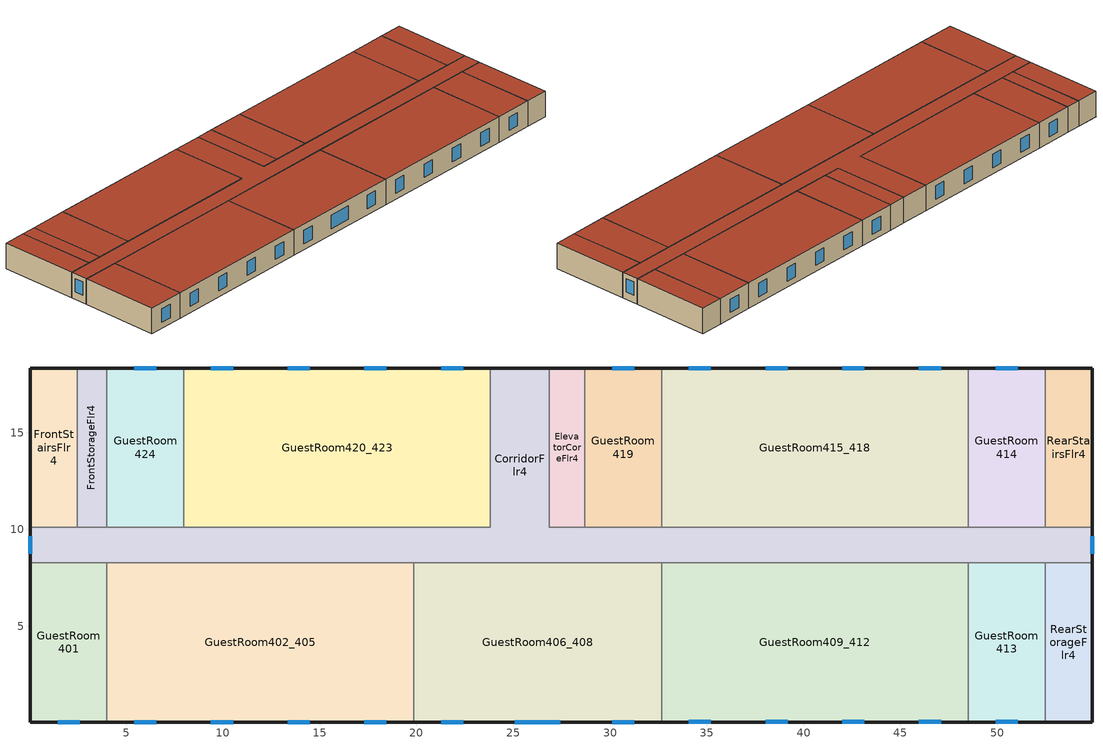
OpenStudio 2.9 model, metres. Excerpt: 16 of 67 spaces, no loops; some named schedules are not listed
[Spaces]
GuestRoom413
 floor to GuestRoom313: 52.47,8.28 52.47,0.05 48.51,0.05 48.51,8.28 z8.84
 wall outside: 48.51,0.05 52.47,0.05 z8.84:11.58
 wall to GuestRoom409_412: 48.51,8.28 48.51,0.05 z8.84:11.58
 wall to CorridorFlr4: 52.47,8.28 48.51,8.28 z8.84:11.58
 wall to RearStorageFlr4: 52.47,0.05 52.47,8.28 z8.84:11.58
 window: 49.92,0.05 51.06,0.05 z9.49:10.93
 roof outside: 52.47,0.05 52.47,8.28 48.51,8.28 48.51,0.05 z11.58
GuestRoom415_418
 floor to GuestRoom315_318: 48.51,18.34 48.51,10.11 32.66,10.11 32.66,18.34 z8.84
 wall outside: 48.51,18.34 32.66,18.34 z8.84:11.58
 wall to GuestRoom419: 32.66,18.34 32.66,10.11 z8.84:11.58
 wall to CorridorFlr4: 32.66,10.11 48.51,10.11 z8.84:11.58
 wall to GuestRoom414: 48.51,10.11 48.51,18.34 z8.84:11.58
 window: 47.1,18.34 45.96,18.34 / 39.18,18.34 38.04,18.34 / 43.14,18.34 42,18.34 / 35.21,18.34 34.07,18.34 z9.49:10.93
 roof outside: 48.51,10.11 48.51,18.34 32.66,18.34 32.66,10.11 z11.58
RearStairsFlr4
 floor to RearStairsFlr3: 54.91,18.34 54.91,10.11 52.47,10.11 52.47,18.34 z8.84
 wall outside: 54.91,10.11 54.91,18.34 52.47,18.34 z8.84:11.58
 wall to GuestRoom414: 52.47,18.34 52.47,10.11 z8.84:11.58
 wall to CorridorFlr4: 52.47,10.11 54.91,10.11 z8.84:11.58
 roof outside: 54.91,10.11 54.91,18.34 52.47,18.34 52.47,10.11 z11.58
CorridorFlr4
 floor to CorridorFlr3: 26.87,18.34 26.87,10.11 54.91,10.11 54.91,8.28 0.05,8.28 0.05,10.11 23.82,10.11 23.82,18.34 z8.84
 wall outside: 0.05,10.11 0.05,8.28 / 26.87,18.34 23.82,18.34 / 54.91,8.28 54.91,10.11 z8.84:11.58
 wall to ElevatorCoreFlr4: 28.7,10.11 26.87,10.11 26.87,18.34 z8.84:11.58
 wall to FrontStairsFlr4: 2.49,10.11 0.05,10.11 z8.84:11.58
 wall to GuestRoom420_423: 23.82,18.34 23.82,10.11 7.97,10.11 z8.84:11.58
 wall to GuestRoom406_408: 19.86,8.28 32.66,8.28 z8.84:11.58
 wall to GuestRoom424: 7.97,10.11 4.01,10.11 z8.84:11.58
 wall to GuestRoom402_405: 4.01,8.28 19.86,8.28 z8.84:11.58
 wall to RearStorageFlr4: 52.47,8.28 54.91,8.28 z8.84:11.58
 wall to GuestRoom401: 0.05,8.28 4.01,8.28 z8.84:11.58
 wall to FrontStorageFlr4: 4.01,10.11 2.49,10.11 z8.84:11.58
 wall to GuestRoom414: 52.47,10.11 48.51,10.11 z8.84:11.58
 wall to GuestRoom419: 32.66,10.11 28.7,10.11 z8.84:11.58
 wall to GuestRoom409_412: 32.66,8.28 48.51,8.28 z8.84:11.58
 window: 0.05,9.66 0.05,8.73 / 54.91,8.73 54.91,9.66 z9.68:11.1
 roof outside: 54.91,8.28 54.91,10.11 26.87,10.11 26.87,18.34 23.82,18.34 23.82,10.11 0.05,10.11 0.05,8.28 z11.58
GuestRoom402_405
 floor to GuestRoom302_305: 19.86,8.28 19.86,0.05 4.01,0.05 4.01,8.28 z8.84
 wall outside: 4.01,0.05 19.86,0.05 z8.84:11.58
 wall to GuestRoom406_408: 19.86,0.05 19.86,8.28 z8.84:11.58
 wall to GuestRoom401: 4.01,8.28 4.01,0.05 z8.84:11.58
 window: 5.42,0.05 6.56,0.05 / 13.35,0.05 14.49,0.05 / 9.39,0.05 10.52,0.05 / 17.31,0.05 18.45,0.05 z9.49:10.93
 roof outside: 19.86,0.05 19.86,8.28 4.01,8.28 4.01,0.05 z11.58
GuestRoom401
 floor to GuestRoom301: 4.01,8.28 4.01,0.05 0.05,0.05 0.05,8.28 z8.84
 wall outside: 0.05,8.28 0.05,0.05 4.01,0.05 z8.84:11.58
 window: 1.46,0.05 2.6,0.05 z9.49:10.93
 roof outside: 4.01,0.05 4.01,8.28 0.05,8.28 0.05,0.05 z11.58
RearStorageFlr4
 floor to RearStorageFlr3: 54.91,8.28 54.91,0.05 52.47,0.05 52.47,8.28 z8.84
 wall outside: 52.47,0.05 54.91,0.05 54.91,8.28 z8.84:11.58
 roof outside: 54.91,0.05 54.91,8.28 52.47,8.28 52.47,0.05 z11.58
ElevatorCoreFlr4
 floor to ElevatorCoreFlr3: 28.7,18.34 28.7,10.11 26.87,10.11 26.87,18.34 z8.84
 wall outside: 28.7,18.34 26.87,18.34 z8.84:11.58
 wall to GuestRoom419: 28.7,10.11 28.7,18.34 z8.84:11.58
 roof outside: 28.7,10.11 28.7,18.34 26.87,18.34 26.87,10.11 z11.58
GuestRoom414
 floor to GuestRoom314: 52.47,18.34 52.47,10.11 48.51,10.11 48.51,18.34 z8.84
 wall outside: 52.47,18.34 48.51,18.34 z8.84:11.58
 window: 51.06,18.34 49.92,18.34 z9.49:10.93
 roof outside: 52.47,10.11 52.47,18.34 48.51,18.34 48.51,10.11 z11.58
GuestRoom420_423
 floor to GuestRoom320_323: 23.82,18.34 23.82,10.11 7.97,10.11 7.97,18.34 z8.84
 wall outside: 23.82,18.34 7.97,18.34 z8.84:11.58
 wall to GuestRoom424: 7.97,18.34 7.97,10.11 z8.84:11.58
 window: 22.41,18.34 21.27,18.34 / 18.45,18.34 17.31,18.34 / 10.52,18.34 9.39,18.34 / 14.49,18.34 13.35,18.34 z9.49:10.93
 roof outside: 23.82,10.11 23.82,18.34 7.97,18.34 7.97,10.11 z11.58
GuestRoom424
 floor to GuestRoom324: 7.97,18.34 7.97,10.11 4.01,10.11 4.01,18.34 z8.84
 wall outside: 7.97,18.34 4.01,18.34 z8.84:11.58
 wall to FrontStorageFlr4: 4.01,18.34 4.01,10.11 z8.84:11.58
 window: 6.56,18.34 5.42,18.34 z9.49:10.93
 roof outside: 7.97,10.11 7.97,18.34 4.01,18.34 4.01,10.11 z11.58
GuestRoom406_408
 floor to GuestRoom306_308: 32.66,8.28 32.66,0.05 19.86,0.05 19.86,8.28 z8.84
 wall outside: 19.86,0.05 32.66,0.05 z8.84:11.58
 wall to GuestRoom409_412: 32.66,0.05 32.66,8.28 z8.84:11.58
 window: 21.27,0.05 22.41,0.05 / 25.08,0.05 27.44,0.05 / 30.11,0.05 31.25,0.05 z9.49:10.93
 roof outside: 32.66,0.05 32.66,8.28 19.86,8.28 19.86,0.05 z11.58
GuestRoom419
 floor to GuestRoom319: 32.66,18.34 32.66,10.11 28.7,10.11 28.7,18.34 z8.84
 wall outside: 32.66,18.34 28.7,18.34 z8.84:11.58
 window: 31.25,18.34 30.11,18.34 z9.49:10.93
 roof outside: 32.66,10.11 32.66,18.34 28.7,18.34 28.7,10.11 z11.58
FrontStorageFlr4
 floor to FrontStorageFlr3: 4.01,18.34 4.01,10.11 2.49,10.11 2.49,18.34 z8.84
 wall outside: 4.01,18.34 2.49,18.34 z8.84:11.58
 wall to FrontStairsFlr4: 2.49,18.34 2.49,10.11 z8.84:11.58
 roof outside: 4.01,10.11 4.01,18.34 2.49,18.34 2.49,10.11 z11.58
FrontStairsFlr4
 floor to FrontStairsFlr3: 2.49,18.34 2.49,10.11 0.05,10.11 0.05,18.34 z8.84
 wall outside: 2.49,18.34 0.05,18.34 0.05,10.11 z8.84:11.58
 roof outside: 2.49,10.11 2.49,18.34 0.05,18.34 0.05,10.11 z11.58
GuestRoom409_412
 floor to GuestRoom309_312: 48.51,8.28 48.51,0.05 32.66,0.05 32.66,8.28 z8.84
 wall outside: 32.66,0.05 48.51,0.05 z8.84:11.58
 window: 38.04,0.05 39.18,0.05 / 45.96,0.05 47.1,0.05 / 42,0.05 43.14,0.05 / 34.07,0.05 35.21,0.05 z9.49:10.93
 roof outside: 48.51,0.05 48.51,8.28 32.66,8.28 32.66,0.05 z11.58
[Material:NoMass] Thermal Absorptance=0.9; Solar Absorptance=0.7
Name | Roughness | Thermal Resistance {m2-K/W} | Visible Absorptance
CP02 CARPET PAD | VeryRough | 0.21648 | 0.8
Typical Insulation R-6.78 | Smooth | 1.19347 | 0.7
Typical Carpet Pad | Smooth | 0.21648 | 0.8
Typical Insulation R-5.89 | Smooth | 1.03652 | 0.7
Typical Insulation R-19.72; Typical Insulation R-19.72 3 | Smooth | 3.4722 | 0.7
Typical Insulation R-0.58; Typical Insulation R-0.58 3 | Smooth | 0.101875 | 0.7
Typical Insulation R-8.93; Typical Insulation R-8.93 2 | Smooth | 1.57183 | 0.7
Typical Insulation R-13.45 2 | Smooth | 2.368 | 0.7
[Material]
Name | Roughness | Thickness {m} | Conductivity {W/m-K} | Density {kg/m3} | Specific Heat {J/kg-K} | Thermal Absorptance | Solar Absorptance | Visible Absorptance
4 in. Normalweight Concrete Floor | MediumRough | 0.1016 | 2.31 | 2322 | 832 | 0.9 | 0.7 | 0.7
25mm Stucco | Smooth | 0.0254 | 0.72 | 1856 | 840 | 0.9 | 0.7 | 0.7
5/8 in. Gypsum Board | MediumSmooth | 0.0159 | 0.16 | 800 | 1090 | 0.9 | 0.7 | 0.7
Roof Membrane - Highly Reflective | VeryRough | 0.0095 | 0.16 | 1121.29 | 1460 | 0.75 | 0.45 | 0.7
Metal Roof Surface; F08 Metal surface | Smooth | 0.0008 | 45.28 | 7824 | 500 | 0.9 | 0.7 | 0.7
1/2 in. Gypsum Board | Smooth | 0.0127 | 0.16 | 800 | 1090 | 0.9 | 0.7 | 0.5
6 in. Normalweight Concrete Floor | MediumRough | 0.1524 | 2.31 | 2322 | 832 | 0.9 | 0.7 | 0.7
8 in. Concrete Block Basement Wall | MediumRough | 0.2032 | 1.326 | 1842 | 912 | 0.9 | 0.7 | 0.7
G05 25mm wood | MediumSmooth | 0.0254 | 0.15 | 608 | 1630 | 0.9 | 0.5 | 0.5
[DefaultConstructionSet] Interior Partition Construction=Typical Interior Partition
Name | Default Exterior Surface Constructions | Default Interior Surface Constructions | Default Ground Contact Surface Constructions | Default Exterior SubSurface Constructions | Default Interior SubSurface Constructions
90.1-2010 - SmHotel - ASHRAE 169-2006-2A | Default Surface Constructions 1 | Default Surface Constructions 2 | Default Surface Constructions 3 | Default Sub Surface Constructions 1 | Default Sub Surface Constructions 2
90.1-2010 - SmHotel - ASHRAE 169-2006-2A 3 | Default Surface Constructions 10 | Default Surface Constructions 11 | Default Surface Constructions 12 | Default Sub Surface Constructions 7 | Default Sub Surface Constructions 8
[DefaultSurfaceConstructions]
Name | Floor Construction | Wall Construction | Roof Ceiling Construction
Default Surface Constructions 1 | Typical Insulated Exterior Mass Floor R-9.35 | Typical Insulated Steel Framed Exterior Wall R-8.06 | Typical IEAD Roof - Highly Reflective R-20.83
Default Surface Constructions 2; Default Surface Constructions 11 | int_slab_floor_smallhotel | int_wall_smallhotel | int_slab_ceiling_smallhotel
Default Surface Constructions 3; Default Surface Constructions 12 | Typical Insulated Carpeted 6in Slab Floor | Typical Insulated Basement Mass Wall
Default Surface Constructions 10 | Typical Insulated Exterior Mass Floor R-11.49 2 | Typical Insulated Steel Framed Exterior Wall R-15.63 2 | Typical IEAD Roof - Highly Reflective R-20.83 3
[Construction]
Typical Insulated Exterior Mass Floor R-9.35: Typical Insulation R-6.78, 4 in. Normalweight Concrete Floor, Typical Carpet Pad
Typical Insulated Steel Framed Exterior Wall R-8.06: 25mm Stucco, 5/8 in. Gypsum Board, Typical Insulation R-5.89, 5/8 in. Gypsum Board
Typical IEAD Roof - Highly Reflective R-20.83: Roof Membrane - Highly Reflective, Typical Insulation R-19.72, Metal Roof Surface
int_slab_floor_smallhotel: 4 in. Normalweight Concrete Floor, CP02 CARPET PAD
int_wall_smallhotel: 1/2 in. Gypsum Board, 1/2 in. Gypsum Board
int_slab_ceiling_smallhotel: CP02 CARPET PAD, 4 in. Normalweight Concrete Floor
Typical Insulated Carpeted 6in Slab Floor: 6 in. Normalweight Concrete Floor, Typical Carpet Pad
Typical Insulated Basement Mass Wall: 8 in. Concrete Block Basement Wall
U 0.72 SHGC 0.25 Sgl Ref-B-M Tint 6mm: REF B TINT MID 6MM
Typical Insulated Metal Door R-1.43: F08 Metal surface, Typical Insulation R-0.58
U 0.88 SHGC 0.16 Sgl Ref-A-L Clr 6mm: REF A CLEAR LO 6MM
Typical Overhead Door: Typical Insulation R-8.93
U 1.98 SHGC 0.36 Sgl Ref-B-H Clr 6mm: REF B CLEAR HI 6MM
Typical Interior Window: Clear 3mm
Typical Interior Door; Typical Interior Partition: G05 25mm wood
Typical Insulated Exterior Mass Floor R-11.49 2: Typical Insulation R-8.93 2, 4 in. Normalweight Concrete Floor, Typical Carpet Pad
Typical Insulated Steel Framed Exterior Wall R-15.63 2: 25mm Stucco, 5/8 in. Gypsum Board, Typical Insulation R-13.45 2, 5/8 in. Gypsum Board
Typical IEAD Roof - Highly Reflective R-20.83 3: Roof Membrane - Highly Reflective, Typical Insulation R-19.72 3, Metal Roof Surface
Typical Insulated Metal Door R-1.43 3: F08 Metal surface, Typical Insulation R-0.58 3
U 1.98 SHGC 0.19 Simple Glazing Skylight U-1.98 SHGC 0.27 2: U 1.98 SHGC 0.19 Simple Glazing U-1.23 SHGC 0.27 2
[DefaultSubSurfaceConstructions]
Name | Fixed Window Construction | Operable Window Construction | Door Construction | Glass Door Construction | Overhead Door Construction | Skylight Construction | Tubular Daylight Dome Construction | Tubular Daylight Diffuser Construction
Default Sub Surface Constructions 1 | U 0.72 SHGC 0.25 Sgl Ref-B-M Tint 6mm | U 0.72 SHGC 0.25 Sgl Ref-B-M Tint 6mm | Typical Insulated Metal Door R-1.43 | U 0.88 SHGC 0.16 Sgl Ref-A-L Clr 6mm | Typical Overhead Door | U 1.98 SHGC 0.36 Sgl Ref-B-H Clr 6mm | Typical Interior Window | Typical Interior Window
Default Sub Surface Constructions 2; Default Sub Surface Constructions 8 | Typical Interior Window | Typical Interior Window | Typical Interior Door
Default Sub Surface Constructions 7 | U 0.72 SHGC 0.25 Sgl Ref-B-M Tint 6mm | U 0.72 SHGC 0.25 Sgl Ref-B-M Tint 6mm | Typical Insulated Metal Door R-1.43 3 |  | Typical Overhead Door | U 1.98 SHGC 0.19 Simple Glazing Skylight U-1.98 SHGC 0.27 2 | Typical Interior Window | Typical Interior Window
[WindowMaterial:Glazing] Optical Data Type=SpectralAverage; Infrared Transmittance at Normal Incidence=0; Front Side Infrared Hemispherical Emissivity=0.84; Conductivity {W/m-K}=0.9; Dirt Correction Factor for Solar and Visible Transmittance=1; Solar Diffusing=No
Name | Thickness {m} | Solar Transmittance at Normal Incidence | Front Side Solar Reflectance at Normal Incidence | Back Side Solar Reflectance at Normal Incidence | Visible Transmittance at Normal Incidence | Front Side Visible Reflectance at Normal Incidence | Back Side Visible Reflectance at Normal Incidence | Back Side Infrared Hemispherical Emissivity
REF B TINT MID 6MM | 0.006 | 0.1 | 0.11 | 0.41 | 0.13 | 0.1 | 0.32 | 0.45
REF A CLEAR LO 6MM | 0.006 | 0.066 | 0.341 | 0.493 | 0.08 | 0.41 | 0.37 | 0.4
REF B CLEAR HI 6MM | 0.006 | 0.24 | 0.16 | 0.32 | 0.3 | 0.16 | 0.29 | 0.6
Clear 3mm | 0.003 | 0.837 | 0.075 | 0.075 | 0.898 | 0.081 | 0.081 | 0.84
[WindowMaterial:SimpleGlazingSystem]
U 1.98 SHGC 0.19 Simple Glazing U-1.23 SHGC 0.27 2: U-Factor {W/m2-K}=7; Solar Heat Gain Coefficient=0.27; Visible Transmittance=0.15
[Space] Default Construction Set=90.1-2010 - SmHotel - ASHRAE 169-2006-2A 3; Building Story=BuildingStory4
Name | Space Type | Thermal Zone
GuestRoom424 | SmallHotel GuestRoom4Occ | GuestRoom424 ZN
GuestRoom413 | SmallHotel GuestRoom4Vac | GuestRoom413 ZN
GuestRoom419 | SmallHotel GuestRoom4Occ | GuestRoom419 ZN
GuestRoom402_405 | SmallHotel GuestRoom4Vac | GuestRoom402_405 ZN
GuestRoom420_423 | SmallHotel GuestRoom4Occ | GuestRoom420_423 ZN
GuestRoom415_418 | SmallHotel GuestRoom4Occ | GuestRoom415_418 ZN
RearStairsFlr4 | SmallHotel Stair4 | RearStairsFlr4 ZN
GuestRoom414 | SmallHotel GuestRoom4Vac | GuestRoom414 ZN
CorridorFlr4 | SmallHotel Corridor4 | CorridorFlr4 ZN
GuestRoom406_408 | SmallHotel GuestRoom4Vac | GuestRoom406_408 ZN
GuestRoom401 | SmallHotel GuestRoom4Occ | GuestRoom401 ZN
GuestRoom409_412 | SmallHotel GuestRoom4Occ | GuestRoom409_412 ZN
RearStorageFlr4 | SmallHotel Storage4Rear | RearStorageFlr4 ZN
ElevatorCoreFlr4 | SmallHotel ElevatorCore4 | ElevatorCoreFlr4 ZN
FrontStorageFlr4 | SmallHotel Storage4Front | FrontStorageFlr4 ZN
FrontStairsFlr4 | SmallHotel Stair4 | FrontStairsFlr4 ZN
[BuildingStory]
BuildingStory4
[SpaceType] Standards Building Type=SmallHotel
Name | Default Schedule Set | Design Specification Outdoor Air Object | Standards Space Type
SmallHotel Corridor4 | SmallHotel Corridor4 Schedule Set | SmallHotel Corridor4 Ventilation | Corridor4
SmallHotel ElevatorCore4 | SmallHotel ElevatorCore4 Schedule Set | SmallHotel ElevatorCore4 Ventilation | ElevatorCore4
SmallHotel Stair4 | SmallHotel Stair4 Schedule Set | SmallHotel Stair4 Ventilation | Stair4
SmallHotel Storage4Front | SmallHotel Storage4Front Schedule Set | SmallHotel Storage4Front Ventilation | Storage4Front
SmallHotel Storage4Rear | SmallHotel Storage4Rear Schedule Set | SmallHotel Storage4Rear Ventilation | Storage4Rear
SmallHotel GuestRoom4Occ | SmallHotel GuestRoom4Occ Schedule Set | SmallHotel GuestRoom4Occ Ventilation | GuestRoom4Occ
SmallHotel GuestRoom4Vac | SmallHotel GuestRoom4Vac Schedule Set | SmallHotel GuestRoom4Vac Ventilation | GuestRoom4Vac
[Lights:Definition] Design Level Calculation Method=Watts/Area; Fraction Radiant=0.7; Fraction Visible=0.2
Name | Watts per Space Floor Area {W/m2}
SmallHotel Corridor4 Lights Definition | 8.52502
SmallHotel GuestRoom4Occ Lights Definition; SmallHotel GuestRoom4Vac Lights Definition | 8.07293
SmallHotel Stair4 Lights Definition | 7.4271
SmallHotel Storage4Front Lights Definition; SmallHotel Storage4Rear Lights Definition | 6.78126
[Lights] Fraction Replaceable=1
Name | Lights Definition | Space or SpaceType
SmallHotel Corridor4 Lights | SmallHotel Corridor4 Lights Definition | SmallHotel Corridor4
SmallHotel GuestRoom4Occ Lights | SmallHotel GuestRoom4Occ Lights Definition | SmallHotel GuestRoom4Occ
SmallHotel GuestRoom4Vac Lights | SmallHotel GuestRoom4Vac Lights Definition | SmallHotel GuestRoom4Vac
SmallHotel Stair4 Lights | SmallHotel Stair4 Lights Definition | SmallHotel Stair4
SmallHotel Storage4Front Lights | SmallHotel Storage4Front Lights Definition | SmallHotel Storage4Front
SmallHotel Storage4Rear Lights | SmallHotel Storage4Rear Lights Definition | SmallHotel Storage4Rear
[DesignSpecification:OutdoorAir] Outdoor Air Method=Sum
Name | Outdoor Air Flow per Floor Area {m3/s-m2} | Outdoor Air Flow per Person {m3/s-person}
SmallHotel Corridor4 Ventilation; SmallHotel Stair4 Ventilation | 0.0003048
SmallHotel ElevatorCore4 Ventilation; SmallHotel Storage4Front Ventilation; SmallHotel Storage4Rear Ventilation | 0.0006096
SmallHotel GuestRoom4Occ Ventilation; SmallHotel GuestRoom4Vac Ventilation | 0.0003048 | 0.00235974
[DefaultScheduleSet]
Name | Number of People Schedule | People Activity Level Schedule | Lighting Schedule | Electric Equipment Schedule | Infiltration Schedule
SmallHotel Corridor4 Schedule Set | HotelSmall AlwaysOff | HotelSmall Activity_Sch | HotelSmall BLDG_LIGHT_CORRIDOR_SCH | HotelSmall AlwaysOff | Always On
SmallHotel ElevatorCore4 Schedule Set |  |  | HotelSmall AlwaysOff | HotelSmall BLDG_ELEVATORS | Always On
SmallHotel GuestRoom4Occ Schedule Set | HotelSmall GuestRoom_Occ_Sch | HotelSmall Activity_Sch | HotelSmall BLDG_LIGHT_GUESTROOM_SCH_2010 | HotelSmall GuestRoom_Eqp_Sch_Base | HotelSmall GuestRoom_Infil_Sch
SmallHotel GuestRoom4Vac Schedule Set | HotelSmall AlwaysOff | HotelSmall Activity_Sch | HotelSmall AlwaysOff | HotelSmall AlwaysOff | HotelSmall GuestRoom_Infil_Sch
SmallHotel Stair4 Schedule Set | HotelSmall AlwaysOff | HotelSmall Activity_Sch | HotelSmall BLDG_LIGHT_STAIR_SCH | HotelSmall AlwaysOff | Always On
SmallHotel Storage4Front Schedule Set; SmallHotel Storage4Rear Schedule Set | HotelSmall AlwaysOff | HotelSmall Activity_Sch | HotelSmall BLDG_LIGHT_STORAGE_SCH | HotelSmall AlwaysOff | Always On
[ThermostatSetpoint:DualSetpoint]
Name | Heating Setpoint Temperature Schedule | Cooling Setpoint Temperature Schedule
SmallHotel Corridor4 Thermostat 1; SmallHotel ElevatorCore4 Thermostat 1 | HotelSmall CommonArea_HtgSP_Sch | HotelSmall CommonArea_ClgSP_Sch
SmallHotel Stair4 Thermostat 1; SmallHotel Stair4 Thermostat 2 | HotelSmall SemiHeated_HtgSP_Sch | HotelSmall CommonArea_ClgSP_Sch
SmallHotel Storage4Front Thermostat 1; SmallHotel Storage4Rear Thermostat 1 | HotelSmall SemiHeated_HtgSP_Sch | HotelSmall StorageArea_ClgSP_Sch
SmallHotel GuestRoom4Occ Thermostat 1; SmallHotel GuestRoom4Occ Thermostat 2; SmallHotel GuestRoom4Occ Thermostat 3; SmallHotel GuestRoom4Occ Thermostat 4; SmallHotel GuestRoom4Occ Thermostat 5; SmallHotel GuestRoom4Occ Thermostat 6 | HotelSmall Adva_OccGuestRoom_HtgSP_Sch | HotelSmall Adva_OccGuestRoom_ClgSP_Sch
SmallHotel GuestRoom4Vac Thermostat 1; SmallHotel GuestRoom4Vac Thermostat 2; SmallHotel GuestRoom4Vac Thermostat 3; SmallHotel GuestRoom4Vac Thermostat 4 | HotelSmall VacGuestRoom_HtgSP_Sch | HotelSmall VacGuestRoom_ClgSP_Sch
[ElectricEquipment:Definition] Design Level Calculation Method=Watts/Area; Watts per Space Floor Area {W/m2}=11.8403; Fraction Radiant=0.5
SmallHotel GuestRoom4Occ Elec Equip Definition; SmallHotel GuestRoom4Vac Elec Equip Definition
[ElectricEquipment]
Name | Electric Equipment Definition | Space or SpaceType
SmallHotel GuestRoom4Occ Elec Equip | SmallHotel GuestRoom4Occ Elec Equip Definition | SmallHotel GuestRoom4Occ
SmallHotel GuestRoom4Vac Elec Equip | SmallHotel GuestRoom4Vac Elec Equip Definition | SmallHotel GuestRoom4Vac
[People:Definition] Number of People Calculation Method=People/Area; People per Space Floor Area {person/m2}=0.0459619; Fraction Radiant=0.3
SmallHotel GuestRoom4Occ People Definition; SmallHotel GuestRoom4Vac People Definition
[People] Work Efficiency Schedule=Work Efficiency Schedule; Clothing Insulation Schedule=Clothing Schedule; Air Velocity Schedule=Air Velocity Schedule; Multiplier=1
Name | People Definition | Space or SpaceType
SmallHotel GuestRoom4Occ People | SmallHotel GuestRoom4Occ People Definition | SmallHotel GuestRoom4Occ
SmallHotel GuestRoom4Vac People | SmallHotel GuestRoom4Vac People Definition | SmallHotel GuestRoom4Vac
[SpaceInfiltration:DesignFlowRate] Design Flow Rate Calculation Method=Flow/ExteriorArea; Constant Term Coefficient=0; Temperature Term Coefficient=0; Velocity Term Coefficient=0.224; Velocity Squared Term Coefficient=0
Name | Space or SpaceType | Schedule | Flow per Exterior Surface Area {m3/s-m2}
CorridorFlr4 Infiltration | CorridorFlr4 | Always On | 7.28519e-05
ElevatorCoreFlr4 Infiltration | ElevatorCoreFlr4 | Always On | 0.000142393
FrontStairsFlr4 Infiltration | FrontStairsFlr4 | Always On | 0.000337883
FrontStorageFlr4 Infiltration | FrontStorageFlr4 | Always On | 0.000142393
GuestRoom401 Infiltration | GuestRoom401 | HotelSmall GuestRoom_Infil_Sch | 0.000288388
GuestRoom402_405 Infiltration | GuestRoom402_405 | HotelSmall GuestRoom_Infil_Sch | 0.000142386
GuestRoom406_408 Infiltration | GuestRoom406_408 | HotelSmall GuestRoom_Infil_Sch | 0.000142386
GuestRoom409_412 Infiltration | GuestRoom409_412 | HotelSmall GuestRoom_Infil_Sch | 0.000142386
GuestRoom413 Infiltration | GuestRoom413 | HotelSmall GuestRoom_Infil_Sch | 0.000142386
GuestRoom414 Infiltration | GuestRoom414 | HotelSmall GuestRoom_Infil_Sch | 0.000142393
GuestRoom415_418 Infiltration | GuestRoom415_418 | HotelSmall GuestRoom_Infil_Sch | 0.000142393
GuestRoom419 Infiltration | GuestRoom419 | HotelSmall GuestRoom_Infil_Sch | 0.000142393
GuestRoom420_423 Infiltration | GuestRoom420_423 | HotelSmall GuestRoom_Infil_Sch | 0.000142393
GuestRoom424 Infiltration | GuestRoom424 | HotelSmall GuestRoom_Infil_Sch | 0.000142393
RearStairsFlr4 Infiltration | RearStairsFlr4 | Always On | 0.000337857
RearStorageFlr4 Infiltration | RearStorageFlr4 | Always On | 0.000337855
[ThermalZone] Use Ideal Air Loads=No
Name | Thermostat
CorridorFlr4 ZN | SmallHotel Corridor4 Thermostat 1
ElevatorCoreFlr4 ZN | SmallHotel ElevatorCore4 Thermostat 1
FrontStairsFlr4 ZN | SmallHotel Stair4 Thermostat 1
FrontStorageFlr4 ZN | SmallHotel Storage4Front Thermostat 1
GuestRoom401 ZN | SmallHotel GuestRoom4Occ Thermostat 1
GuestRoom402_405 ZN | SmallHotel GuestRoom4Vac Thermostat 1
GuestRoom406_408 ZN | SmallHotel GuestRoom4Vac Thermostat 2
GuestRoom409_412 ZN | SmallHotel GuestRoom4Occ Thermostat 2
GuestRoom413 ZN | SmallHotel GuestRoom4Vac Thermostat 3
GuestRoom414 ZN | SmallHotel GuestRoom4Vac Thermostat 4
GuestRoom415_418 ZN | SmallHotel GuestRoom4Occ Thermostat 3
GuestRoom419 ZN | SmallHotel GuestRoom4Occ Thermostat 4
GuestRoom420_423 ZN | SmallHotel GuestRoom4Occ Thermostat 5
GuestRoom424 ZN | SmallHotel GuestRoom4Occ Thermostat 6
RearStairsFlr4 ZN | SmallHotel Stair4 Thermostat 2
RearStorageFlr4 ZN | SmallHotel Storage4Rear Thermostat 1
[Exterior:Lights]
NonDimming Exterior Lights Def: Exterior Lights Definition=NonDimming Exterior Lights Def; Schedule=HotelSmall Exterior_Lgt_ALWAYS_ON; Control Option=AstronomicalClock
